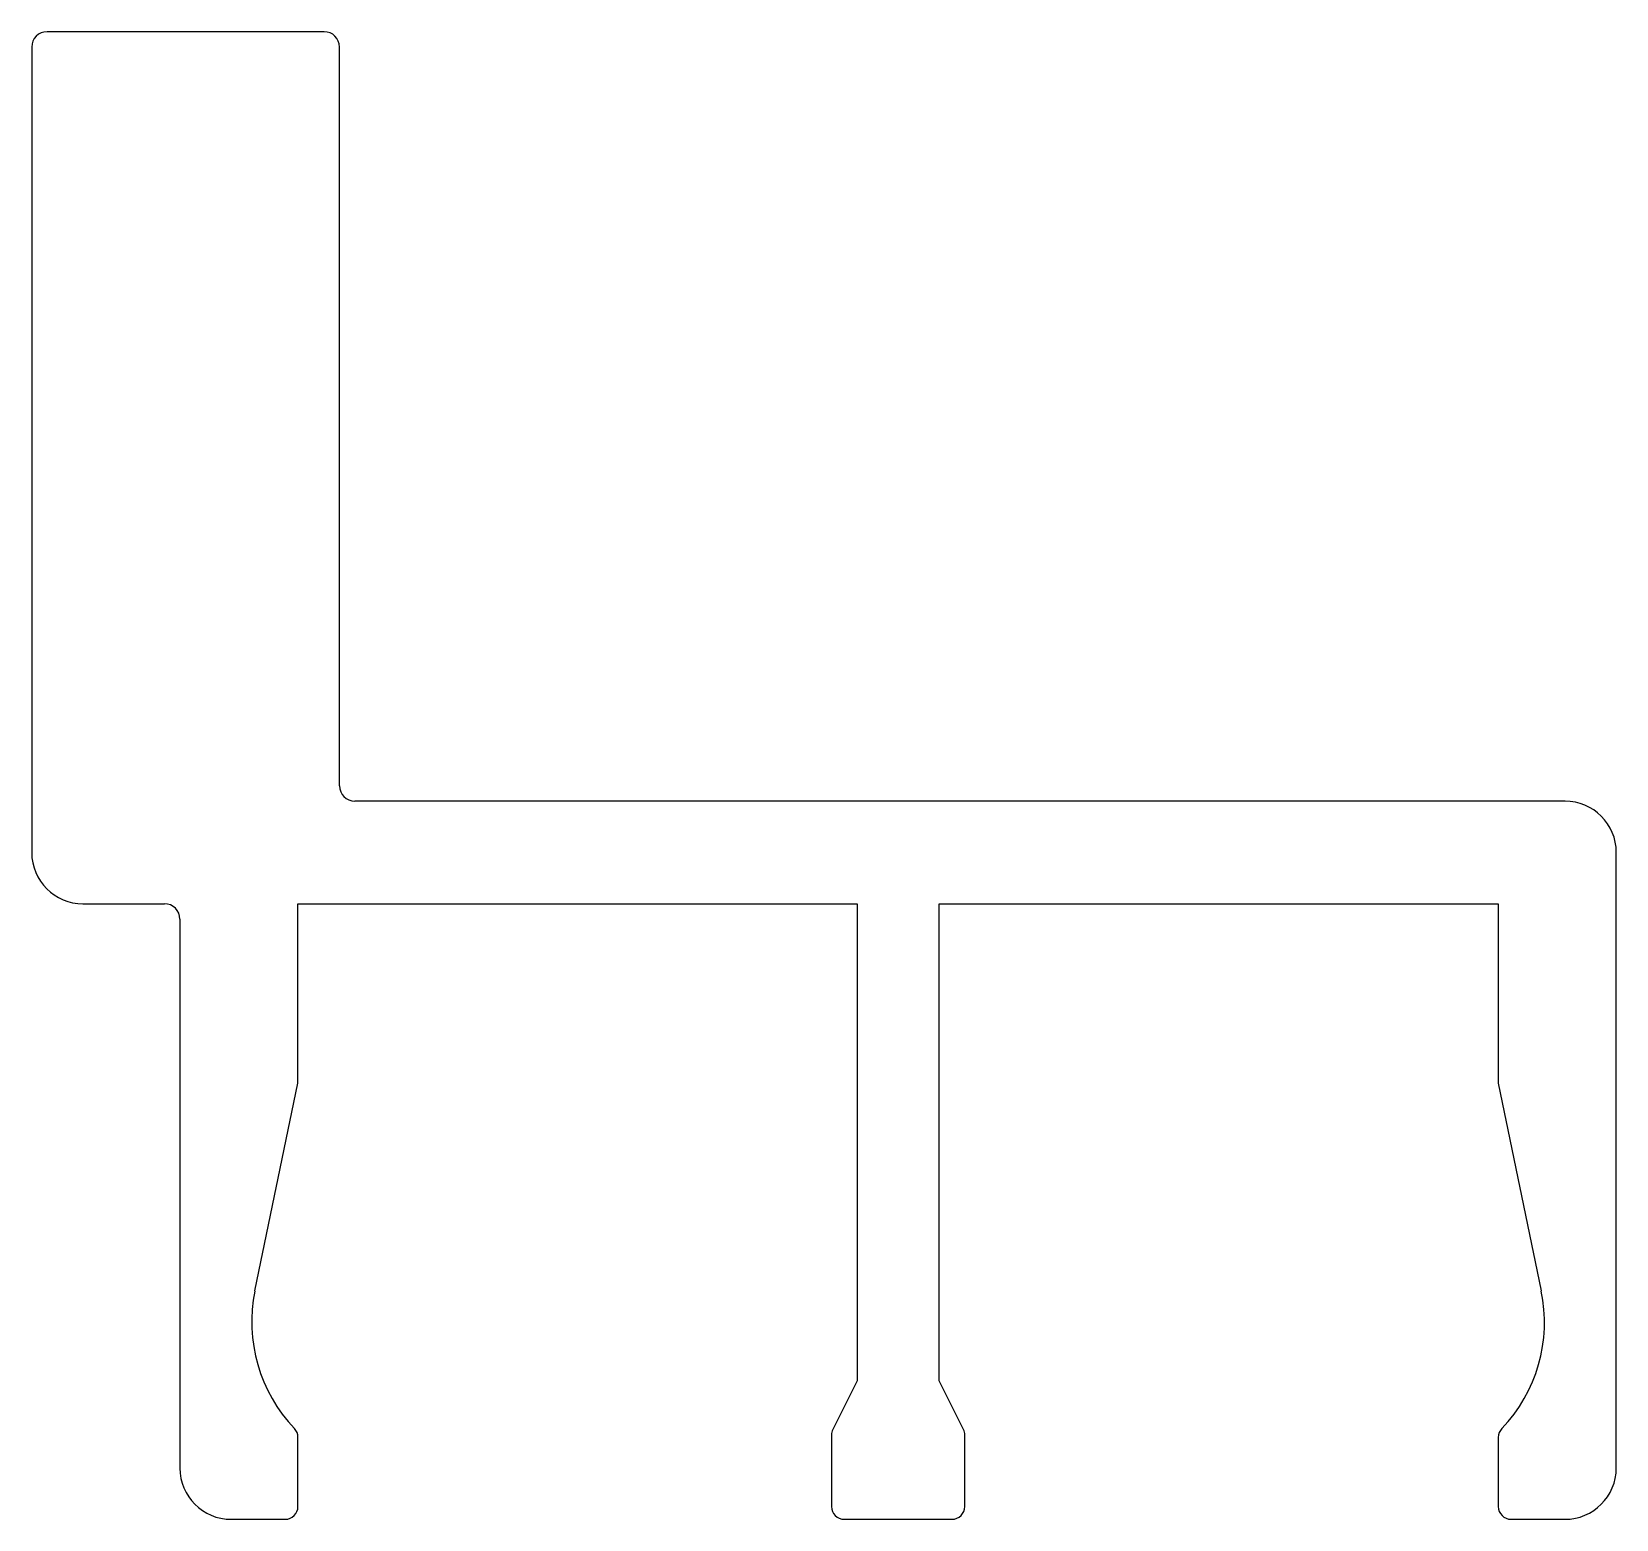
# Model space of a CAD drawing. Extents: x 1.5 to 32.4, y 1.3 to 30.3.
import ezdxf

# ---------------------------------------------------------------- set-up
doc = ezdxf.new("R2010")
doc.units = 0
doc.layers.get('0').update_dxf_attribs({"linetype": 'CONTINUOUS'})

msp = doc.modelspace()

# ---------------------------------------------------------------- linework, layer by layer
for p, q in [((7.2, 30.341), (1.8, 30.341)), ((1.5, 30.041), (1.5, 14.341)), ((7.5, 15.641), (7.5, 30.041)), ((31.39, 15.341), (7.8, 15.341)), ((32.39, 2.341), (32.39, 14.341)), ((2.5, 13.341), (4.09, 13.341)), ((6.69, 9.841), (6.69, 13.341)), ((6.69, 13.341), (17.59, 13.341)), ((17.59, 13.341), (17.59, 4.041)), ((19.19, 4.041), (19.19, 13.341)), ((19.19, 13.341), (30.09, 13.341)), ((30.09, 13.341), (30.09, 9.841)), ((4.39, 13.041), (4.39, 2.341)), ((5.852, 5.792), (6.69, 9.841)), ((30.09, 9.841), (30.928, 5.792)), ((17.59, 4.041), (17.116, 3.094)), ((19.664, 3.094), (19.19, 4.041)), ((6.69, 1.591), (6.69, 2.939)), ((17.09, 2.982), (17.09, 1.591)), ((19.69, 1.591), (19.69, 2.982)), ((30.09, 2.939), (30.09, 1.591)), ((5.39, 1.341), (6.44, 1.341)), ((17.34, 1.341), (19.44, 1.341)), ((30.34, 1.341), (31.39, 1.341))]:
    msp.add_line(p, q)
for centre, radius, start, end in [((1.8, 30.041), 0.3, 90, 180), ((7.2, 30.041), 0.3, 0, 90), ((7.8, 15.641), 0.3, 180, 270), ((31.39, 14.341), 1, 360, 90), ((2.5, 14.341), 1, 180, 270), ((4.09, 13.041), 0.3, 360, 90), ((8.79, 5.184), 3, 168.3114, 223.6912), ((27.99, 5.184), 3, 316.3088, 11.6886), ((6.44, 2.939), 0.25, 0, 43.6912), ((17.34, 2.982), 0.25, 153.4349, 180), ((19.44, 2.982), 0.25, 0, 26.5651), ((30.34, 2.939), 0.25, 136.3088, 180), ((5.39, 2.341), 1, 180, 270), ((31.39, 2.341), 1, 270, 360), ((6.44, 1.591), 0.25, 270, 0), ((17.34, 1.591), 0.25, 180, 270), ((19.44, 1.591), 0.25, 270, 0), ((30.34, 1.591), 0.25, 180, 270)]:
    msp.add_arc(centre, radius, start, end)

doc.saveas('drawing.dxf')
